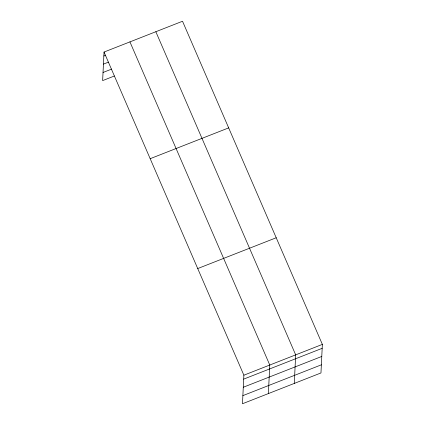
<?xml version="1.0" encoding="UTF-8"?>
<svg xmlns="http://www.w3.org/2000/svg" width="425" height="425" viewBox="0 0 425 425"><rect width="100%" height="100%" fill="white"/><g stroke="black" fill="none" stroke-linecap="round" stroke-linejoin="round"><path stroke-width="0.64" d="M104.035 52.052L243.87 375.195L242.478 403.75L320.965 372.948L322.362 344.393L182.522 21.25L104.035 52.052L102.637 80.607L114.357 76.006M268.377 393.587L269.774 365.033L129.938 41.889M294.281 383.419L295.678 354.864L155.837 31.721M103.843 55.983L105.692 55.255M103.445 64.111L108.38 62.172M103.036 72.478L111.669 69.094M150.179 158.69L228.671 127.888M197.726 268.558L276.218 237.756M243.87 375.195L322.362 344.393M243.679 379.127L322.171 348.325M243.281 387.255L321.773 356.447M242.872 395.627L321.364 364.82"/></g></svg>
